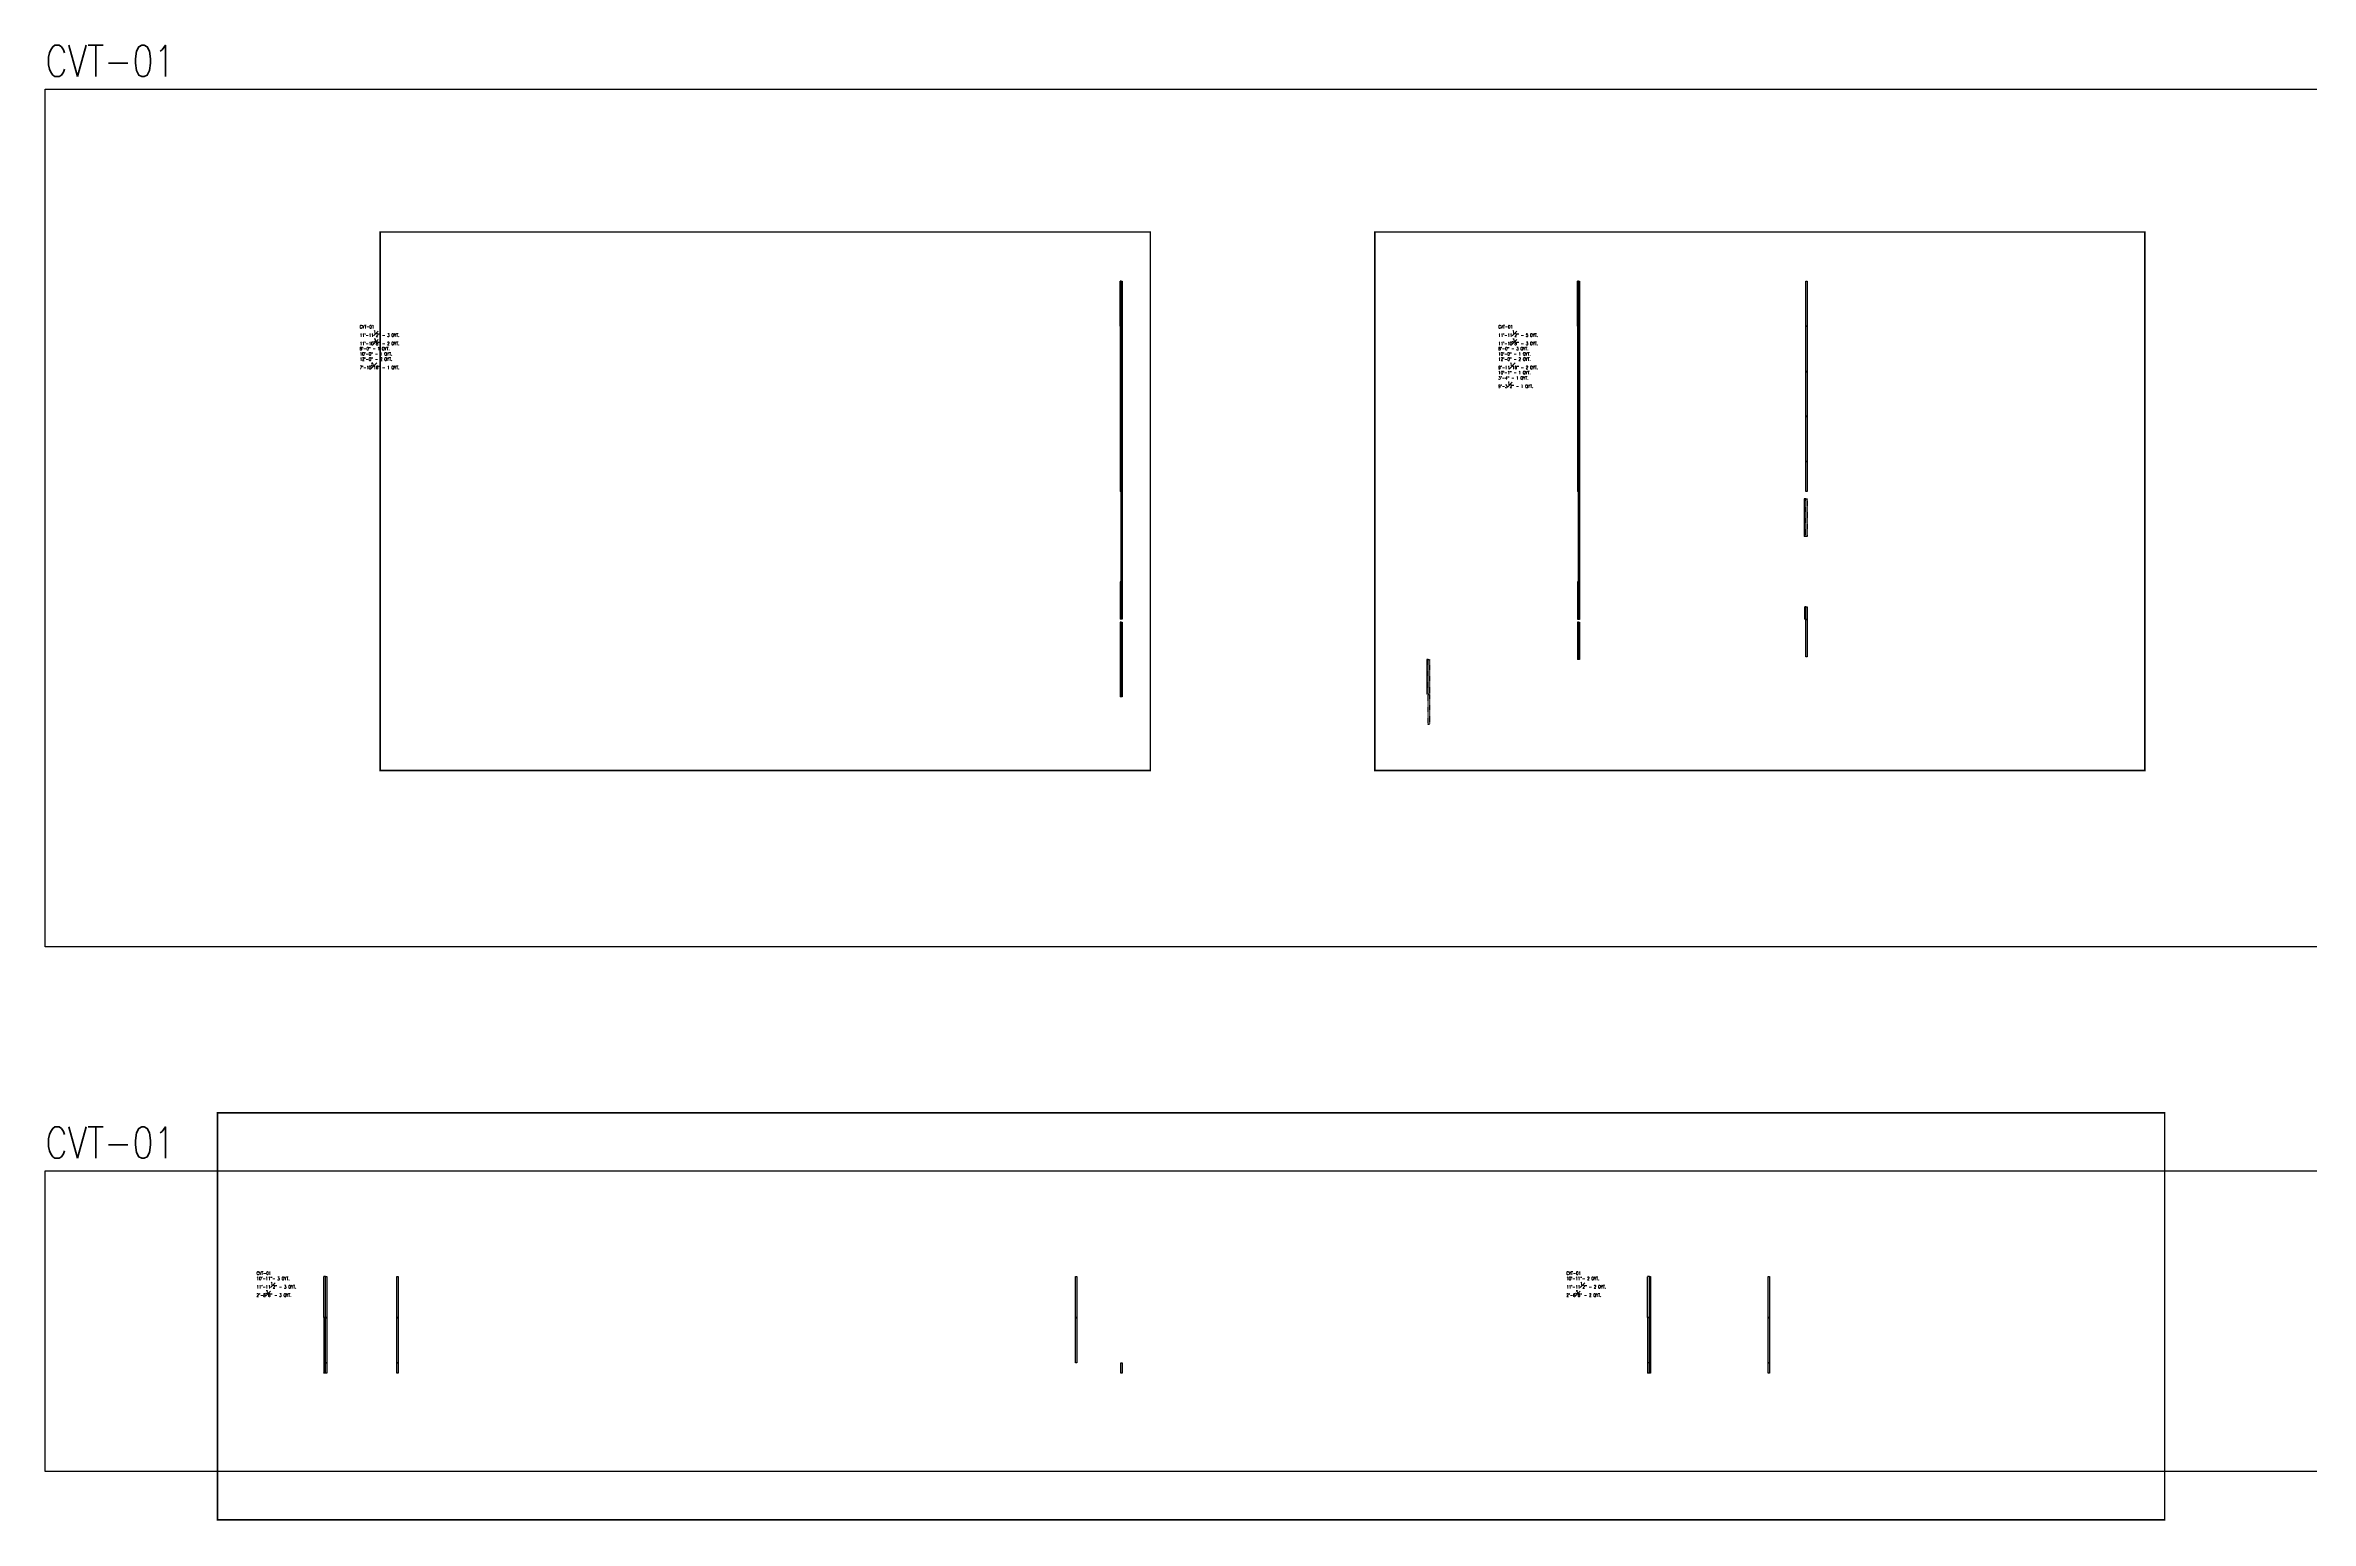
# Model space of a CAD drawing. Header units: inches. Extents: x 0 to 14480, y -2 to 4710.
# Drawn here: x 0 to 7237, y -2 to 4710 of the extents above; entities that cross this region are included whole.
import ezdxf

# ---------------------------------------------------------------- set-up
doc = ezdxf.new("R2010")
doc.units = ezdxf.units.IN
doc.header["$MEASUREMENT"] = 0
doc.linetypes.add('NBK_Hidden', pattern=[0.125, 0.083333, -0.041667])
doc.layers.add('!Extrusion', color=140, linetype='Continuous', lineweight=25)
doc.layers.add('0 @ 1', color=7, linetype='Continuous')
doc.styles.add('Romans', font='romans.shx', dxfattribs={"width": 0.8})
doc.dimstyles.new('NBK$0', dxfattribs={"dimtxt": 0.0625, "dimasz": 0.046875, "dimexe": 0, "dimexo": 0.03125, "dimgap": 0.03, "dimtad": 3, "dimdec": 4, "dimzin": 3, "dimdsep": 46, "dimlunit": 4, "dimtxsty": 'Romans', "dimblk": 'DOT', "dimblk1": 'DOT', "dimblk2": 'DOT', "dimcen": 0, "dimazin": 2, "dimtfac": 0.8, "dimtdec": 4, "dimtmove": 2, "dimatfit": 2, "dimfxl": 1, "dimtfill": 1, "dimfrac": 1, "dimtolj": 1, "dimtzin": 0, "dimarcsym": 1})

# ---------------------------------------------------------------- blocks, each defined once
blk = doc.blocks.new('_Dot')
at = {"color": 0, "linetype": 'ByBlock', "lineweight": -2}
blk.add_line((-0.5, 0), (-1, 0), dxfattribs=at)
at = {"color": 0, "linetype": 'ByBlock', "const_width": 0.5}
blk.add_lwpolyline([(-0.25, 0, 1), (0.25, 0, 1)], format="xyb", close=True, dxfattribs=at)
blk = doc.blocks.new('*D233')
at = {"layer": '0 @ 1', "color": 0, "lineweight": -2}
for p, q in [((3.2, 144), (0, 144)), ((0, 143.9), (0, 0)), ((3.2, 0), (0, 0))]:
    blk.add_line(p, q, dxfattribs=at)
at = {"layer": 'Defpoints', "color": 0}
for p in [(3.2, 144), (0, 0), (3.2, 0)]:
    blk.add_point(p, dxfattribs=at)
at = {"layer": '0 @ 1', "color": 0, "lineweight": -2, "xscale": 0.046875, "yscale": 0.046875, "zscale": 0.046875}
for p, rotation in [((0, 144), 90), ((0, 0), 270)]:
    blk.add_blockref('_Dot', p, dxfattribs=dict(at, rotation=rotation))
at = {"layer": '0 @ 1', "color": 0, "char_height": 0.0625, "attachment_point": 5, "rotation": 90, "style": 'Romans'}
for s, insert in [('\\A1;12\'-0"', (-0.1, 72)), ('\\A1;[3658]', (0.1, 72))]:
    blk.add_mtext(s, dxfattribs=dict(at, insert=insert))
blk = doc.blocks.new('*D234')
at = {"layer": '0 @ 1', "color": 0, "lineweight": -2}
for p, q in [((3.2, 238.8), (0, 238.8)), ((0, 238.8), (0, 144.5)), ((3.2, 144.5), (0, 144.5))]:
    blk.add_line(p, q, dxfattribs=at)
at = {"layer": 'Defpoints', "color": 0}
for p in [(3.2, 238.8), (0, 144.5), (3.2, 144.5)]:
    blk.add_point(p, dxfattribs=at)
at = {"layer": '0 @ 1', "color": 0, "lineweight": -2, "xscale": 0.046875, "yscale": 0.046875, "zscale": 0.046875}
for p, rotation in [((0, 238.8), 90), ((0, 144.5), 270)]:
    blk.add_blockref('_Dot', p, dxfattribs=dict(at, rotation=rotation))
at = {"layer": '0 @ 1', "color": 0, "char_height": 0.0625, "attachment_point": 5, "rotation": 90, "style": 'Romans'}
for s, insert in [('\\A1;7\'-10{\\H0.800000x;\\S5#16;}"', (-0.1, 191.6)), ('\\A1;[2396]', (0.1, 191.6))]:
    blk.add_mtext(s, dxfattribs=dict(at, insert=insert))
blk = doc.blocks.new('*D235')
at = {"layer": '0 @ 1', "color": 0, "lineweight": -2}
for p, q in [((3.2, 368), (0, 368)), ((0, 367.9), (0, 248)), ((3.2, 248), (0, 248))]:
    blk.add_line(p, q, dxfattribs=at)
at = {"layer": 'Defpoints', "color": 0}
for p in [(3.2, 368), (0, 248), (3.2, 248)]:
    blk.add_point(p, dxfattribs=at)
at = {"layer": '0 @ 1', "color": 0, "lineweight": -2, "xscale": 0.046875, "yscale": 0.046875, "zscale": 0.046875}
for p, rotation in [((0, 368), 90), ((0, 248), 270)]:
    blk.add_blockref('_Dot', p, dxfattribs=dict(at, rotation=rotation))
at = {"layer": '0 @ 1', "color": 0, "char_height": 0.0625, "attachment_point": 5, "rotation": 90, "style": 'Romans'}
for s, insert in [('\\A1;10\'-0"', (-0.1, 308)), ('\\A1;[3048.5]', (0.1, 308))]:
    blk.add_mtext(s, dxfattribs=dict(at, insert=insert))
blk = doc.blocks.new('*D236')
at = {"layer": '0 @ 1', "color": 0, "lineweight": -2}
for p, q in [((3.2, 752), (0, 752)), ((0, 751.9), (0, 656)), ((3.2, 656), (0, 656))]:
    blk.add_line(p, q, dxfattribs=at)
at = {"layer": 'Defpoints', "color": 0}
for p in [(3.2, 752), (0, 656), (3.2, 656)]:
    blk.add_point(p, dxfattribs=at)
at = {"layer": '0 @ 1', "color": 0, "lineweight": -2, "xscale": 0.046875, "yscale": 0.046875, "zscale": 0.046875}
for p, rotation in [((0, 752), 90), ((0, 656), 270)]:
    blk.add_blockref('_Dot', p, dxfattribs=dict(at, rotation=rotation))
at = {"layer": '0 @ 1', "color": 0, "char_height": 0.0625, "attachment_point": 5, "rotation": 90, "style": 'Romans'}
for s, insert in [('\\A1;8\'-0"', (-0.1, 704)), ('\\A1;[2439]', (0.1, 704))]:
    blk.add_mtext(s, dxfattribs=dict(at, insert=insert))
blk = doc.blocks.new('*D237')
at = {"layer": '0 @ 1', "color": 0, "lineweight": -2}
for p, q in [((3.2, 896), (0, 896)), ((0, 895.9), (0, 752.5)), ((3.2, 752.5), (0, 752.5))]:
    blk.add_line(p, q, dxfattribs=at)
at = {"layer": 'Defpoints', "color": 0}
for p in [(3.2, 896), (0, 752.5), (3.2, 752.5)]:
    blk.add_point(p, dxfattribs=at)
at = {"layer": '0 @ 1', "color": 0, "lineweight": -2, "xscale": 0.046875, "yscale": 0.046875, "zscale": 0.046875}
for p, rotation in [((0, 896), 90), ((0, 752.5), 270)]:
    blk.add_blockref('_Dot', p, dxfattribs=dict(at, rotation=rotation))
at = {"layer": '0 @ 1', "color": 0, "char_height": 0.0625, "attachment_point": 5, "rotation": 90, "style": 'Romans'}
for s, insert in [('\\A1;11\'-11{\\H0.800000x;\\S1#2;}"', (-0.1, 824.2)), ('\\A1;[3645]', (0.1, 824.2))]:
    blk.add_mtext(s, dxfattribs=dict(at, insert=insert))
blk = doc.blocks.new('*D238')
at = {"layer": '0 @ 1', "color": 0, "lineweight": -2}
for p, q in [((3.2, 1038.8), (0, 1038.8)), ((0, 1038.8), (0, 896.5)), ((3.2, 896.5), (0, 896.5))]:
    blk.add_line(p, q, dxfattribs=at)
at = {"layer": 'Defpoints', "color": 0}
for p in [(3.2, 1038.8), (0, 896.5), (3.2, 896.5)]:
    blk.add_point(p, dxfattribs=at)
at = {"layer": '0 @ 1', "color": 0, "lineweight": -2, "xscale": 0.046875, "yscale": 0.046875, "zscale": 0.046875}
for p, rotation in [((0, 1038.8), 90), ((0, 896.5), 270)]:
    blk.add_blockref('_Dot', p, dxfattribs=dict(at, rotation=rotation))
at = {"layer": '0 @ 1', "color": 0, "char_height": 0.0625, "attachment_point": 5, "rotation": 90, "style": 'Romans'}
for s, insert in [('\\A1;11\'-10{\\H0.800000x;\\S3#8;}"', (-0.1, 967.7)), ('\\A1;[3615.5]', (0.1, 967.7))]:
    blk.add_mtext(s, dxfattribs=dict(at, insert=insert))
blk = doc.blocks.new('*D239')
at = {"layer": '0 @ 1', "color": 0, "lineweight": -2}
for p, q in [((3.2, 1328), (0, 1328)), ((0, 1184.6), (0, 1328)), ((3.2, 1184.5), (0, 1184.5))]:
    blk.add_line(p, q, dxfattribs=at)
at = {"layer": 'Defpoints', "color": 0}
for p in [(0, 1328), (3.2, 1328), (3.2, 1184.5)]:
    blk.add_point(p, dxfattribs=at)
at = {"layer": '0 @ 1', "color": 0, "lineweight": -2, "xscale": 0.046875, "yscale": 0.046875, "zscale": 0.046875}
for p, rotation in [((0, 1328), 90), ((0, 1184.5), 270)]:
    blk.add_blockref('_Dot', p, dxfattribs=dict(at, rotation=rotation))
at = {"layer": '0 @ 1', "color": 0, "char_height": 0.0625, "attachment_point": 5, "rotation": 90, "style": 'Romans'}
for s, insert in [('\\A1;11\'-11{\\H0.800000x;\\S1#2;}"', (-0.1, 1256.3)), ('\\A1;[3645]', (0.1, 1256.3))]:
    blk.add_mtext(s, dxfattribs=dict(at, insert=insert))
blk = doc.blocks.new('*D240')
at = {"layer": '0 @ 1', "color": 0, "lineweight": -2}
for p, q in [((3.2, 1184), (0, 1184)), ((0, 1183.9), (0, 1040)), ((3.2, 1040), (0, 1040))]:
    blk.add_line(p, q, dxfattribs=at)
at = {"layer": 'Defpoints', "color": 0}
for p in [(3.2, 1184), (0, 1040), (3.2, 1040)]:
    blk.add_point(p, dxfattribs=at)
at = {"layer": '0 @ 1', "color": 0, "lineweight": -2, "xscale": 0.046875, "yscale": 0.046875, "zscale": 0.046875}
for p, rotation in [((0, 1184), 90), ((0, 1040), 270)]:
    blk.add_blockref('_Dot', p, dxfattribs=dict(at, rotation=rotation))
at = {"layer": '0 @ 1', "color": 0, "char_height": 0.0625, "attachment_point": 5, "rotation": 90, "style": 'Romans'}
for s, insert in [('\\A1;12\'-0"', (-0.1, 1112)), ('\\A1;[3658]', (0.1, 1112))]:
    blk.add_mtext(s, dxfattribs=dict(at, insert=insert))
blk = doc.blocks.new('*D242')
at = {"layer": '0 @ 1', "color": 0, "lineweight": -2}
for p, q in [((1202.9, 721.4), (1197, 721.4)), ((1197, 721.4), (1197, 600.5)), ((1202.9, 600.4), (1197, 600.4))]:
    blk.add_line(p, q, dxfattribs=at)
at = {"layer": 'Defpoints', "color": 0}
for p in [(1202.9, 721.4), (1197, 600.4), (1202.9, 600.4)]:
    blk.add_point(p, dxfattribs=at)
at = {"layer": '0 @ 1', "color": 0, "lineweight": -2, "xscale": 0.046875, "yscale": 0.046875, "zscale": 0.046875}
for p, rotation in [((1197, 721.4), 90), ((1197, 600.4), 270)]:
    blk.add_blockref('_Dot', p, dxfattribs=dict(at, rotation=rotation))
at = {"layer": '0 @ 1', "color": 0, "char_height": 0.0625, "attachment_point": 5, "rotation": 90, "style": 'Romans'}
for s, insert in [('\\A1;10\'-1"', (1196.9, 660.9)), ('\\A1;[3073.5]', (1197.1, 660.9))]:
    blk.add_mtext(s, dxfattribs=dict(at, insert=insert))
blk = doc.blocks.new('*D243')
at = {"layer": '0 @ 1', "color": 0, "lineweight": -2}
for p, q in [((476.1, 326.9), (472.9, 326.9)), ((472.9, 326.8), (472.9, 207.9)), ((476.1, 207.8), (472.9, 207.8))]:
    blk.add_line(p, q, dxfattribs=at)
at = {"layer": 'Defpoints', "color": 0}
for p in [(476.2, 326.9), (472.9, 207.8), (476.2, 207.8)]:
    blk.add_point(p, dxfattribs=at)
at = {"layer": '0 @ 1', "color": 0, "lineweight": -2, "xscale": 0.046875, "yscale": 0.046875, "zscale": 0.046875}
for p, rotation in [((472.9, 326.9), 90), ((472.9, 207.8), 270)]:
    blk.add_blockref('_Dot', p, dxfattribs=dict(at, rotation=rotation))
at = {"layer": '0 @ 1', "color": 0, "char_height": 0.0625, "attachment_point": 5, "rotation": 90, "style": 'Romans'}
for s, insert in [('\\A1;9\'-11{\\H0.800000x;\\S1#16;}"', (472.9, 267.3)), ('\\A1;[3023.5]', (473, 267.3))]:
    blk.add_mtext(s, dxfattribs=dict(at, insert=insert))
blk = doc.blocks.new('*D244')
at = {"layer": '0 @ 1', "color": 0, "lineweight": -2}
for p, q in [((476.1, 456), (472.9, 456)), ((472.9, 456), (472.9, 336.1)), ((476.1, 336), (472.9, 336))]:
    blk.add_line(p, q, dxfattribs=at)
at = {"layer": 'Defpoints', "color": 0}
for p in [(476.2, 456), (472.9, 336), (476.2, 336)]:
    blk.add_point(p, dxfattribs=at)
at = {"layer": '0 @ 1', "color": 0, "lineweight": -2, "xscale": 0.046875, "yscale": 0.046875, "zscale": 0.046875}
for p, rotation in [((472.9, 456), 90), ((472.9, 336), 270)]:
    blk.add_blockref('_Dot', p, dxfattribs=dict(at, rotation=rotation))
at = {"layer": '0 @ 1', "color": 0, "char_height": 0.0625, "attachment_point": 5, "rotation": 90, "style": 'Romans'}
for s, insert in [('\\A1;10\'-0"', (472.9, 396)), ('\\A1;[3048.5]', (473, 396))]:
    blk.add_mtext(s, dxfattribs=dict(at, insert=insert))
blk = doc.blocks.new('*D245')
at = {"layer": '0 @ 1', "color": 0, "lineweight": -2}
for p, q in [((476.1, 840), (472.9, 840)), ((472.9, 840), (472.9, 744.1)), ((476.1, 744), (472.9, 744))]:
    blk.add_line(p, q, dxfattribs=at)
at = {"layer": 'Defpoints', "color": 0}
for p in [(476.2, 840), (472.9, 744), (476.2, 744)]:
    blk.add_point(p, dxfattribs=at)
at = {"layer": '0 @ 1', "color": 0, "lineweight": -2, "xscale": 0.046875, "yscale": 0.046875, "zscale": 0.046875}
for p, rotation in [((472.9, 840), 90), ((472.9, 744), 270)]:
    blk.add_blockref('_Dot', p, dxfattribs=dict(at, rotation=rotation))
at = {"layer": '0 @ 1', "color": 0, "char_height": 0.0625, "attachment_point": 5, "rotation": 90, "style": 'Romans'}
for s, insert in [('\\A1;8\'-0"', (472.9, 792)), ('\\A1;[2439]', (473, 792))]:
    blk.add_mtext(s, dxfattribs=dict(at, insert=insert))
blk = doc.blocks.new('*D246')
at = {"layer": '0 @ 1', "color": 0, "lineweight": -2}
for p, q in [((476.1, 984), (472.9, 984)), ((472.9, 984), (472.9, 840.6)), ((476.1, 840.5), (472.9, 840.5))]:
    blk.add_line(p, q, dxfattribs=at)
at = {"layer": 'Defpoints', "color": 0}
for p in [(476.2, 984), (472.9, 840.5), (476.2, 840.5)]:
    blk.add_point(p, dxfattribs=at)
at = {"layer": '0 @ 1', "color": 0, "lineweight": -2, "xscale": 0.046875, "yscale": 0.046875, "zscale": 0.046875}
for p, rotation in [((472.9, 984), 90), ((472.9, 840.5), 270)]:
    blk.add_blockref('_Dot', p, dxfattribs=dict(at, rotation=rotation))
at = {"layer": '0 @ 1', "color": 0, "char_height": 0.0625, "attachment_point": 5, "rotation": 90, "style": 'Romans'}
for s, insert in [('\\A1;11\'-11{\\H0.800000x;\\S1#2;}"', (472.9, 912.3)), ('\\A1;[3645]', (473, 912.3))]:
    blk.add_mtext(s, dxfattribs=dict(at, insert=insert))
blk = doc.blocks.new('*D247')
at = {"layer": '0 @ 1', "color": 0, "lineweight": -2}
for p, q in [((476.1, 1126.9), (472.9, 1126.9)), ((472.9, 1126.8), (472.9, 984.6)), ((476.1, 984.5), (472.9, 984.5))]:
    blk.add_line(p, q, dxfattribs=at)
at = {"layer": 'Defpoints', "color": 0}
for p in [(476.2, 1126.9), (472.9, 984.5), (476.2, 984.5)]:
    blk.add_point(p, dxfattribs=at)
at = {"layer": '0 @ 1', "color": 0, "lineweight": -2, "xscale": 0.046875, "yscale": 0.046875, "zscale": 0.046875}
for p, rotation in [((472.9, 1126.9), 90), ((472.9, 984.5), 270)]:
    blk.add_blockref('_Dot', p, dxfattribs=dict(at, rotation=rotation))
at = {"layer": '0 @ 1', "color": 0, "char_height": 0.0625, "attachment_point": 5, "rotation": 90, "style": 'Romans'}
for s, insert in [('\\A1;11\'-10{\\H0.800000x;\\S3#8;}"', (472.9, 1055.7)), ('\\A1;[3615.5]', (473, 1055.7))]:
    blk.add_mtext(s, dxfattribs=dict(at, insert=insert))
blk = doc.blocks.new('*D248')
at = {"layer": '0 @ 1', "color": 0, "lineweight": -2}
for p, q in [((476.1, 1416.1), (472.9, 1416.1)), ((472.9, 1272.6), (472.9, 1416)), ((476.1, 1272.6), (472.9, 1272.6))]:
    blk.add_line(p, q, dxfattribs=at)
at = {"layer": 'Defpoints', "color": 0}
for p in [(472.9, 1416.1), (476.2, 1416.1), (476.2, 1272.6)]:
    blk.add_point(p, dxfattribs=at)
at = {"layer": '0 @ 1', "color": 0, "lineweight": -2, "xscale": 0.046875, "yscale": 0.046875, "zscale": 0.046875}
for p, rotation in [((472.9, 1416.1), 90), ((472.9, 1272.6), 270)]:
    blk.add_blockref('_Dot', p, dxfattribs=dict(at, rotation=rotation))
at = {"layer": '0 @ 1', "color": 0, "char_height": 0.0625, "attachment_point": 5, "rotation": 90, "style": 'Romans'}
for s, insert in [('\\A1;11\'-11{\\H0.800000x;\\S1#2;}"', (472.9, 1344.3)), ('\\A1;[3645]', (473, 1344.3))]:
    blk.add_mtext(s, dxfattribs=dict(at, insert=insert))
blk = doc.blocks.new('*D249')
at = {"layer": '0 @ 1', "color": 0, "lineweight": -2}
for p, q in [((476.1, 1272), (472.9, 1272)), ((472.9, 1272), (472.9, 1128.1)), ((476.1, 1128), (472.9, 1128))]:
    blk.add_line(p, q, dxfattribs=at)
at = {"layer": 'Defpoints', "color": 0}
for p in [(476.2, 1272), (472.9, 1128), (476.2, 1128)]:
    blk.add_point(p, dxfattribs=at)
at = {"layer": '0 @ 1', "color": 0, "lineweight": -2, "xscale": 0.046875, "yscale": 0.046875, "zscale": 0.046875}
for p, rotation in [((472.9, 1272), 90), ((472.9, 1128), 270)]:
    blk.add_blockref('_Dot', p, dxfattribs=dict(at, rotation=rotation))
at = {"layer": '0 @ 1', "color": 0, "char_height": 0.0625, "attachment_point": 5, "rotation": 90, "style": 'Romans'}
for s, insert in [('\\A1;12\'-0"', (472.9, 1200)), ('\\A1;[3658]', (473, 1200))]:
    blk.add_mtext(s, dxfattribs=dict(at, insert=insert))
blk = doc.blocks.new('*D250')
at = {"layer": '0 @ 1', "color": 0, "lineweight": -2}
for p, q in [((1202.9, 376), (1199.6, 376)), ((1199.6, 336.1), (1199.6, 375.9)), ((1202.9, 336), (1199.6, 336))]:
    blk.add_line(p, q, dxfattribs=at)
at = {"layer": 'Defpoints', "color": 0}
for p in [(1199.6, 376), (1202.9, 376), (1202.9, 336)]:
    blk.add_point(p, dxfattribs=at)
at = {"layer": '0 @ 1', "color": 0, "lineweight": -2, "xscale": 0.046875, "yscale": 0.046875, "zscale": 0.046875}
for p, rotation in [((1199.6, 376), 90), ((1199.6, 336), 270)]:
    blk.add_blockref('_Dot', p, dxfattribs=dict(at, rotation=rotation))
at = {"layer": '0 @ 1', "color": 0, "char_height": 0.0625, "attachment_point": 5, "rotation": 90, "style": 'Romans'}
for s, insert in [('\\A1;3\'-4"', (1199.6, 356)), ('\\A1;[1016]', (1199.7, 356))]:
    blk.add_mtext(s, dxfattribs=dict(at, insert=insert))
blk = doc.blocks.new('*D251')
at = {"layer": '0 @ 1', "color": 0, "lineweight": -2}
for p, q in [((-4, 208.1), (-7.6, 208.1)), ((-7.6, 208), (-7.6, 96.6)), ((-4, 96.5), (-7.6, 96.5))]:
    blk.add_line(p, q, dxfattribs=at)
at = {"layer": 'Defpoints', "color": 0}
for p in [(-4, 208.1), (-7.6, 96.5), (-4, 96.5)]:
    blk.add_point(p, dxfattribs=at)
at = {"layer": '0 @ 1', "color": 0, "lineweight": -2, "xscale": 0.046875, "yscale": 0.046875, "zscale": 0.046875}
for p, rotation in [((-7.6, 208.1), 90), ((-7.6, 96.5), 270)]:
    blk.add_blockref('_Dot', p, dxfattribs=dict(at, rotation=rotation))
at = {"layer": '0 @ 1', "color": 0, "char_height": 0.0625, "attachment_point": 5, "rotation": 90, "style": 'Romans'}
for s, insert in [('\\A1;9\'-3{\\H0.800000x;\\S1#2;}"', (-7.6, 152.3)), ('\\A1;[2833]', (-7.5, 152.3))]:
    blk.add_mtext(s, dxfattribs=dict(at, insert=insert))
blk = doc.blocks.new('*D271')
at = {"layer": '0 @ 1', "color": 0, "lineweight": -2}
for p, q in [((-2544.7, 32.4), (-2550.3, 32.4)), ((-2550.3, 32.3), (-2550.3, 0)), ((-2544.7, 0), (-2550.3, 0))]:
    blk.add_line(p, q, dxfattribs=at)
at = {"layer": 'Defpoints', "color": 0}
for p in [(-2544.7, 32.4), (-2550.3, 0), (-2544.7, 0)]:
    blk.add_point(p, dxfattribs=at)
at = {"layer": '0 @ 1', "color": 0, "lineweight": -2, "xscale": 0.046875, "yscale": 0.046875, "zscale": 0.046875}
for p, rotation in [((-2550.3, 32.4), 90), ((-2550.3, 0), 270)]:
    blk.add_blockref('_Dot', p, dxfattribs=dict(at, rotation=rotation))
at = {"layer": '0 @ 1', "color": 0, "char_height": 0.0625, "attachment_point": 5, "rotation": 90, "style": 'Romans'}
for s, insert in [('\\A1;2\'-8{\\H0.800000x;\\S3#8;}"', (-2550.4, 16.2)), ('\\A1;[823]', (-2550.2, 16.2))]:
    blk.add_mtext(s, dxfattribs=dict(at, insert=insert))
blk = doc.blocks.new('*D272')
at = {"layer": '0 @ 1', "color": 0, "lineweight": -2}
for p, q in [((-2544.7, 176.4), (-2550.3, 176.4)), ((-2550.3, 176.3), (-2550.3, 32.9)), ((-2544.7, 32.9), (-2550.3, 32.9))]:
    blk.add_line(p, q, dxfattribs=at)
at = {"layer": 'Defpoints', "color": 0}
for p in [(-2544.7, 176.4), (-2550.3, 32.9), (-2544.7, 32.9)]:
    blk.add_point(p, dxfattribs=at)
at = {"layer": '0 @ 1', "color": 0, "lineweight": -2, "xscale": 0.046875, "yscale": 0.046875, "zscale": 0.046875}
for p, rotation in [((-2550.3, 176.4), 90), ((-2550.3, 32.9), 270)]:
    blk.add_blockref('_Dot', p, dxfattribs=dict(at, rotation=rotation))
at = {"layer": '0 @ 1', "color": 0, "char_height": 0.0625, "attachment_point": 5, "rotation": 90, "style": 'Romans'}
for s, insert in [('\\A1;11\'-11{\\H0.800000x;\\S1#2;}"', (-2550.4, 104.6)), ('\\A1;[3645]', (-2550.2, 104.6))]:
    blk.add_mtext(s, dxfattribs=dict(at, insert=insert))
blk = doc.blocks.new('*D273')
at = {"layer": '0 @ 1', "color": 0, "lineweight": -2}
for p, q in [((-2544.7, 307.9), (-2550.3, 307.9)), ((-2550.3, 176.9), (-2550.3, 307.8)), ((-2544.7, 176.9), (-2550.3, 176.9))]:
    blk.add_line(p, q, dxfattribs=at)
at = {"layer": 'Defpoints', "color": 0}
for p in [(-2550.3, 307.9), (-2544.7, 307.9), (-2544.7, 176.9)]:
    blk.add_point(p, dxfattribs=at)
at = {"layer": '0 @ 1', "color": 0, "lineweight": -2, "xscale": 0.046875, "yscale": 0.046875, "zscale": 0.046875}
for p, rotation in [((-2550.3, 307.9), 90), ((-2550.3, 176.9), 270)]:
    blk.add_blockref('_Dot', p, dxfattribs=dict(at, rotation=rotation))
at = {"layer": '0 @ 1', "color": 0, "char_height": 0.0625, "attachment_point": 5, "rotation": 90, "style": 'Romans'}
for s, insert in [('\\A1;10\'-11"', (-2550.4, 242.4)), ('\\A1;[3327.5]', (-2550.2, 242.4))]:
    blk.add_mtext(s, dxfattribs=dict(at, insert=insert))
blk = doc.blocks.new('*D275')
at = {"layer": '0 @ 1', "color": 0, "lineweight": -2}
for p, q in [((-4, 32.4), (-9.6, 32.4)), ((-9.6, 32.3), (-9.6, 0)), ((-4, 0), (-9.6, 0))]:
    blk.add_line(p, q, dxfattribs=at)
at = {"layer": 'Defpoints', "color": 0}
for p in [(-9.6, 0), (-4, 32.4), (-4, 0)]:
    blk.add_point(p, dxfattribs=at)
at = {"layer": '0 @ 1', "color": 0, "lineweight": -2, "xscale": 0.046875, "yscale": 0.046875, "zscale": 0.046875}
for p, rotation in [((-9.6, 32.4), 90), ((-9.6, 0), 270)]:
    blk.add_blockref('_Dot', p, dxfattribs=dict(at, rotation=rotation))
at = {"layer": '0 @ 1', "color": 0, "char_height": 0.0625, "attachment_point": 5, "rotation": 90, "style": 'Romans'}
for s, insert in [('\\A1;2\'-8{\\H0.800000x;\\S3#8;}"', (-9.7, 16.2)), ('\\A1;[823]', (-9.5, 16.2))]:
    blk.add_mtext(s, dxfattribs=dict(at, insert=insert))
blk = doc.blocks.new('*D276')
at = {"layer": '0 @ 1', "color": 0, "lineweight": -2}
for p, q in [((-4, 176.4), (-9.6, 176.4)), ((-9.6, 176.3), (-9.6, 32.9)), ((-4, 32.9), (-9.6, 32.9))]:
    blk.add_line(p, q, dxfattribs=at)
at = {"layer": 'Defpoints', "color": 0}
for p in [(-4, 176.4), (-9.6, 32.9), (-4, 32.9)]:
    blk.add_point(p, dxfattribs=at)
at = {"layer": '0 @ 1', "color": 0, "lineweight": -2, "xscale": 0.046875, "yscale": 0.046875, "zscale": 0.046875}
for p, rotation in [((-9.6, 176.4), 90), ((-9.6, 32.9), 270)]:
    blk.add_blockref('_Dot', p, dxfattribs=dict(at, rotation=rotation))
at = {"layer": '0 @ 1', "color": 0, "char_height": 0.0625, "attachment_point": 5, "rotation": 90, "style": 'Romans'}
for s, insert in [('\\A1;11\'-11{\\H0.800000x;\\S1#2;}"', (-9.7, 104.6)), ('\\A1;[3645]', (-9.5, 104.6))]:
    blk.add_mtext(s, dxfattribs=dict(at, insert=insert))
blk = doc.blocks.new('*D277')
at = {"layer": '0 @ 1', "color": 0, "lineweight": -2}
for p, q in [((-4, 307.9), (-9.6, 307.9)), ((-9.6, 176.9), (-9.6, 307.8)), ((-4, 176.9), (-9.6, 176.9))]:
    blk.add_line(p, q, dxfattribs=at)
at = {"layer": 'Defpoints', "color": 0}
for p in [(-9.6, 307.9), (-4, 307.9), (-4, 176.9)]:
    blk.add_point(p, dxfattribs=at)
at = {"layer": '0 @ 1', "color": 0, "lineweight": -2, "xscale": 0.046875, "yscale": 0.046875, "zscale": 0.046875}
for p, rotation in [((-9.6, 307.9), 90), ((-9.6, 176.9), 270)]:
    blk.add_blockref('_Dot', p, dxfattribs=dict(at, rotation=rotation))
at = {"layer": '0 @ 1', "color": 0, "char_height": 0.0625, "attachment_point": 5, "rotation": 90, "style": 'Romans'}
for s, insert in [('\\A1;10\'-11"', (-9.7, 242.4)), ('\\A1;[3327.5]', (-9.5, 242.4))]:
    blk.add_mtext(s, dxfattribs=dict(at, insert=insert))
blk = doc.blocks.new('TOP1')
at = {"layer": '!Extrusion', "color": 5}
for points in [[(7.18317, 1184.51021), (3.21722, 1184.51021), (3.21722, 1328.01021), (3.84714, 1328.01021, 1), (4.12273, 1328.01021), (7.18317, 1328.01021)], [(7.18317, 752.4733), (3.21722, 752.4733), (3.21722, 895.97724), (3.84714, 895.97724, 1), (4.12273, 895.97724), (7.18317, 895.97724)], [(7.18317, 368.4733), (3.21722, 368.4733), (3.21722, 511.97724), (3.84714, 511.97724, 1), (4.12273, 511.97724), (7.18317, 511.97724)]]:
    blk.add_lwpolyline(points, format="xyb", close=True, dxfattribs=at)
at = {"layer": '!Extrusion', "color": 30}
for points in [[(7.18317, 1039.95312), (3.21722, 1039.95312), (3.21722, 1183.9733), (3.84714, 1183.9733, 1), (4.12273, 1183.9733), (7.18317, 1183.9733)], [(7.18317, -0.04688), (3.21722, -0.04688), (3.21722, 143.9733), (3.84714, 143.9733, 1), (4.12273, 143.9733), (7.18317, 143.9733)]]:
    blk.add_lwpolyline(points, format="xyb", close=True, dxfattribs=at)
at = {"layer": '!Extrusion', "color": 140}
for points in [[(7.18317, 896.47724), (3.21722, 896.47724), (3.21722, 1038.82812), (3.84714, 1038.82812, 1), (4.12273, 1038.82812), (7.18317, 1038.82812)], [(7.18317, 512.47724), (3.21722, 512.47724), (3.21722, 654.82812), (3.84714, 654.82812, 1), (4.12273, 654.82812), (7.18317, 654.82812)]]:
    blk.add_lwpolyline(points, format="xyb", close=True, dxfattribs=at)
at = {"layer": '!Extrusion', "color": 4}
blk.add_lwpolyline([(7.18317, 655.95312), (3.21722, 655.95312), (3.21722, 751.9733), (3.84714, 751.9733, 1), (4.12273, 751.9733), (7.18317, 751.9733)], format="xyb", close=True, dxfattribs=at)
at = {"layer": '!Extrusion', "color": 2}
blk.add_lwpolyline([(7.18317, 247.95312), (3.21722, 247.95312), (3.21722, 367.9733), (3.84714, 367.9733, 1), (4.12273, 367.9733), (7.18317, 367.9733)], format="xyb", close=True, dxfattribs=at)
at = {"color": 84}
blk.add_lwpolyline([(7.18317, 144.47331), (3.21722, 144.47331), (3.21722, 238.80253), (3.84714, 238.80253, 1), (4.12273, 238.80253), (7.18317, 238.80253)], format="xyb", close=True, dxfattribs=at)
at = {"layer": '0 @ 1', "color": 7}
for base, p1, p2, picture, middle in [((0, 1328.01021), (3.21722, 1184.51021), (3.21722, 1328.01021), '*D239', (-0.08, 1256.26021)), ((0, 1039.95312), (3.21722, 1183.9733), (3.21722, 1039.95312), '*D240', (-0.0672, 1111.96321)), ((0, 896.47724), (3.21722, 1038.82812), (3.21722, 896.47724), '*D238', (-0.08, 967.65268)), ((0, 752.4733), (3.21722, 895.97724), (3.21722, 752.4733), '*D237', (-0.08, 824.22527))]:
    dim = blk.add_linear_dim(base=base, p1=p1, p2=p2, angle=90, dimstyle='NBK$0', override={"dimscale": 1, "dimpost": '\\X', "dimtfill": 0, "dimarcsym": 0}, dxfattribs=at)
    dim.commit()
    dim.dimension.update_dxf_attribs({"geometry": picture, "text_midpoint": middle})
at = {"layer": '0 @ 1', "color": 254}
for base, p1, p2, picture, middle in [((0, 655.95312), (3.21722, 751.9733), (3.21722, 655.95312), '*D236', (-0.0672, 703.96321)), ((0, 247.95312), (3.21722, 367.9733), (3.21722, 247.95312), '*D235', (-0.0672, 307.96321)), ((0, 144.47331), (3.21722, 238.80253), (3.21722, 144.47331), '*D234', (-0.08, 191.63792)), ((0, -0.04688), (3.21722, 143.9733), (3.21722, -0.04688), '*D233', (-0.0672, 71.96321))]:
    dim = blk.add_linear_dim(base=base, p1=p1, p2=p2, angle=90, dimstyle='NBK$0', override={"dimscale": 1, "dimpost": '\\X', "dimtfill": 0, "dimarcsym": 0}, dxfattribs=at)
    dim.commit()
    dim.dimension.update_dxf_attribs({"geometry": picture, "text_midpoint": middle})
blk = doc.blocks.new('TOP2')
at = {"layer": '!Extrusion', "color": 5}
for points in [[(480.1177, 1272.56152), (476.15175, 1272.56152), (476.15175, 1416.06152), (476.78167, 1416.06152, 1), (477.05726, 1416.06152), (480.1177, 1416.06152)], [(1206.88986, 1272.56152), (1202.92391, 1272.56152), (1202.92391, 1416.06152), (1203.55383, 1416.06152, 1), (1203.82942, 1416.06152), (1206.88986, 1416.06152)], [(480.1177, 840.52461), (476.15175, 840.52461), (476.15175, 984.02854), (476.78167, 984.02854, 1), (477.05726, 984.02854), (480.1177, 984.02854)], [(1206.88986, 840.52461), (1202.92391, 840.52461), (1202.92391, 984.02854), (1203.55383, 984.02854, 1), (1203.82942, 984.02854), (1206.88986, 984.02854)], [(480.1177, 456.52461), (476.15175, 456.52461), (476.15175, 600.02854), (476.78167, 600.02854, 1), (477.05726, 600.02854), (480.1177, 600.02854)]]:
    blk.add_lwpolyline(points, format="xyb", close=True, dxfattribs=at)
at = {"layer": '!Extrusion', "color": 30}
for points in [[(480.1177, 1128.00443), (476.15175, 1128.00443), (476.15175, 1272.02461), (476.78167, 1272.02461, 1), (477.05726, 1272.02461), (480.1177, 1272.02461)], [(1206.88986, 1128.00443), (1202.92391, 1128.00443), (1202.92391, 1272.02461), (1203.55383, 1272.02461, 1), (1203.82942, 1272.02461), (1206.88986, 1272.02461)]]:
    blk.add_lwpolyline(points, format="xyb", close=True, dxfattribs=at)
at = {"layer": '!Extrusion', "color": 140}
for points in [[(480.1177, 984.52854), (476.15175, 984.52854), (476.15175, 1126.87943), (476.78167, 1126.87943, 1), (477.05726, 1126.87943), (480.1177, 1126.87943)], [(1206.88986, 984.52854), (1202.92391, 984.52854), (1202.92391, 1126.87943), (1203.55383, 1126.87943, 1), (1203.82942, 1126.87943), (1206.88986, 1126.87943)], [(480.1177, 600.52854), (476.15175, 600.52854), (476.15175, 742.87943), (476.78167, 742.87943, 1), (477.05726, 742.87943), (480.1177, 742.87943)]]:
    blk.add_lwpolyline(points, format="xyb", close=True, dxfattribs=at)
at = {"layer": '!Extrusion', "color": 4}
for points in [[(480.1177, 744.00443), (476.15175, 744.00443), (476.15175, 840.02461), (476.78167, 840.02461, 1), (477.05726, 840.02461), (480.1177, 840.02461)], [(1206.88986, 744.00443), (1202.92391, 744.00443), (1202.92391, 840.02461), (1203.55383, 840.02461, 1), (1203.82942, 840.02461), (1206.88986, 840.02461)]]:
    blk.add_lwpolyline(points, format="xyb", close=True, dxfattribs=at)
at = {"layer": '!Extrusion', "color": 116, "linetype": 'NBK_Hidden'}
blk.add_lwpolyline([(1202.92391, 600.41729), (1202.92391, 721.41729), (1206.88986, 721.41729), (1206.88986, 600.41729)], close=True, dxfattribs=at)
at = {"layer": '!Extrusion', "color": 2}
blk.add_lwpolyline([(480.1177, 336.00443), (476.15175, 336.00443), (476.15175, 456.02461), (476.78167, 456.02461, 1), (477.05726, 456.02461), (480.1177, 456.02461)], format="xyb", close=True, dxfattribs=at)
at = {"layer": '!Extrusion', "color": 44}
blk.add_lwpolyline([(1202.92391, 336.00443), (1202.92391, 375.99557), (1206.88986, 375.99557), (1206.88986, 336.00443)], close=True, dxfattribs=at)
at = {"layer": '!Extrusion', "color": 182, "linetype": 'NBK_Hidden'}
blk.add_lwpolyline([(-3.96595, 208.05364), (0, 208.05364), (0, 96.52461), (-3.96595, 96.52461)], close=True, dxfattribs=at)
at = {"layer": '!Extrusion', "color": 4, "linetype": 'NBK_Hidden'}
blk.add_lwpolyline([(-3.96595, 96.02461), (0, 96.02461), (0, 0), (-3.96595, 0)], close=True, dxfattribs=at)
at = {"color": 84}
for points in [[(480.1177, 207.81742), (476.15175, 207.81742), (476.15175, 326.85384), (476.78167, 326.85384, 1), (477.05726, 326.85384), (480.1177, 326.85384)], [(1206.88986, 216.0625), (1202.92391, 216.0625), (1202.92391, 335.09892), (1203.55383, 335.09892, 1), (1203.82942, 335.09892), (1206.88986, 335.09892)]]:
    blk.add_lwpolyline(points, format="xyb", close=True, dxfattribs=at)
at = {"layer": '0 @ 1', "color": 7}
for base, p1, p2, picture, middle in [((472.93453, 1416.06152), (476.15175, 1272.56152), (476.15175, 1416.06152), '*D248', (472.85453, 1344.31152)), ((472.93453, 1128.00443), (476.15175, 1272.02461), (476.15175, 1128.00443), '*D249', (472.86733, 1200.01452)), ((472.93453, 984.52854), (476.15175, 1126.87943), (476.15175, 984.52854), '*D247', (472.85453, 1055.70399)), ((472.93453, 840.52461), (476.15175, 984.02854), (476.15175, 840.52461), '*D246', (472.85453, 912.27657)), ((1199.62751, 375.99557), (1202.92391, 336.00443), (1202.92391, 375.99557), '*D250', (1199.56031, 356))]:
    dim = blk.add_linear_dim(base=base, p1=p1, p2=p2, angle=90, dimstyle='NBK$0', override={"dimscale": 1, "dimpost": '\\X', "dimtfill": 0, "dimarcsym": 0}, dxfattribs=at)
    dim.commit()
    dim.dimension.update_dxf_attribs({"geometry": picture, "text_midpoint": middle})
at = {"layer": '0 @ 1', "color": 254}
for base, p1, p2, override, picture, middle in [((472.93453, 744.00443), (476.15175, 840.02461), (476.15175, 744.00443), {"dimscale": 1, "dimpost": '\\X', "dimtfill": 0, "dimarcsym": 0}, '*D245', (472.86733, 792.01452)), ((1196.97452, 600.41729), (1202.92391, 721.41729), (1202.92391, 600.41729), {"dimscale": 1, "dimpost": '\\X', "dimtfill": 0, "dimarcsym": 0}, '*D242', (1196.90732, 660.91729)), ((472.93453, 336.00443), (476.15175, 456.02461), (476.15175, 336.00443), {"dimscale": 1, "dimpost": '\\X', "dimtfill": 0, "dimarcsym": 0}, '*D244', (472.86733, 396.01452)), ((472.93453, 207.81742), (476.15175, 326.85384), (476.15175, 207.81742), {"dimscale": 1, "dimpost": '\\X', "dimtxsty": 'Romans', "dimtfill": 0, "dimtfillclr": 0, "dimarcsym": 0}, '*D243', (472.85453, 267.33563)), ((-7.56726, 96.52461), (-3.96595, 208.05364), (-3.96595, 96.52461), {"dimscale": 1, "dimpost": '\\X', "dimtfill": 0, "dimarcsym": 0}, '*D251', (-7.64726, 152.28912))]:
    dim = blk.add_linear_dim(base=base, p1=p1, p2=p2, angle=90, dimstyle='NBK$0', override=override, dxfattribs=at)
    dim.commit()
    dim.dimension.update_dxf_attribs({"geometry": picture, "text_midpoint": middle})
blk = doc.blocks.new('BOTTOM1')
at = {"layer": '!Extrusion', "color": 223}
for points in [[(-2544.68418, 176.88762), (-2544.68418, 307.88762), (-2540.71782, 307.88762), (-2540.71782, 176.88762)], [(-2316.35503, 176.88762), (-2316.35503, 307.88762), (-2312.38867, 307.88762), (-2312.38867, 176.88762)], [(-148.86555, 176.88762), (-148.86555, 307.88762), (-144.89918, 307.88762), (-144.89918, 176.88762)]]:
    blk.add_lwpolyline(points, close=True, dxfattribs=at)
at = {"layer": '!Extrusion', "color": 5}
for points in [[(-2544.68418, 32.88762), (-2544.68418, 176.38762), (-2540.71782, 176.38762), (-2540.71782, 32.88762)], [(-2316.35503, 32.88762), (-2316.35503, 176.38762), (-2312.38867, 176.38762), (-2312.38867, 32.88762)], [(-148.86555, 32.88762), (-148.86555, 176.38762), (-144.89918, 176.38762), (-144.89918, 32.88762)]]:
    blk.add_lwpolyline(points, close=True, dxfattribs=at)
at = {"color": 151}
for points in [[(-2544.68459, 32.38762), (-2540.71822, 32.38762), (-2540.71822, -0.00756), (-2544.68459, -0.00756)], [(-2316.35544, 32.38762), (-2312.38908, 32.38762), (-2312.38908, -0.00756), (-2316.35544, -0.00756)], [(-3.96636, 32.39518), (0, 32.39518), (0, 0), (-3.96636, 0)]]:
    blk.add_lwpolyline(points, close=True, dxfattribs=at)
at = {"layer": '0 @ 1', "color": 254}
for base, p1, p2, picture, middle in [((-2550.31781, 307.88762), (-2544.68418, 176.88762), (-2544.68418, 307.88762), '*D273', (-2550.38501, 242.38762)), ((-2550.31781, 32.88762), (-2544.68418, 176.38762), (-2544.68418, 32.88762), '*D272', (-2550.39781, 104.63762)), ((-2550.31781, -0.00756), (-2544.68459, 32.38762), (-2544.68459, -0.00756), '*D271', (-2550.39781, 16.19003))]:
    dim = blk.add_linear_dim(base=base, p1=p1, p2=p2, angle=90, dimstyle='NBK$0', override={"dimscale": 1, "dimpost": '\\X', "dimtfill": 0, "dimarcsym": 0}, dxfattribs=at)
    dim.commit()
    dim.dimension.update_dxf_attribs({"geometry": picture, "text_midpoint": middle})
blk = doc.blocks.new('BOTTOM2')
at = {"layer": '!Extrusion', "color": 223}
for points in [[(-3.96595, 176.88492), (-3.96595, 307.88492), (0.00041, 307.88492), (0.00041, 176.88492)], [(376.03405, 176.88492), (376.03405, 307.88492), (380.00041, 307.88492), (380.00041, 176.88492)]]:
    blk.add_lwpolyline(points, close=True, dxfattribs=at)
at = {"layer": '!Extrusion', "color": 5}
for points in [[(-3.96595, 32.89518), (-3.96595, 176.39518), (0.00041, 176.39518), (0.00041, 32.89518)], [(376.03405, 32.89518), (376.03405, 176.39518), (380.00041, 176.39518), (380.00041, 32.89518)]]:
    blk.add_lwpolyline(points, close=True, dxfattribs=at)
at = {"color": 151}
for points in [[(-3.96636, 32.39518), (0, 32.39518), (0, 0), (-3.96636, 0)], [(376.03364, 32.39518), (380, 32.39518), (380, 0), (376.03364, 0)]]:
    blk.add_lwpolyline(points, close=True, dxfattribs=at)
at = {"layer": '0 @ 1', "color": 254}
for base, p1, p2, picture, middle in [((-9.59958, 307.88492), (-3.96595, 176.88492), (-3.96595, 307.88492), '*D277', (-9.66678, 242.38492)), ((-9.59958, 32.89518), (-3.96595, 176.39518), (-3.96595, 32.89518), '*D276', (-9.67958, 104.64518)), ((-9.59958, 0), (-3.96636, 32.39518), (-3.96636, 0), '*D275', (-9.67958, 16.19759))]:
    dim = blk.add_linear_dim(base=base, p1=p1, p2=p2, angle=90, dimstyle='NBK$0', override={"dimscale": 1, "dimpost": '\\X', "dimtfill": 0, "dimarcsym": 0}, dxfattribs=at)
    dim.commit()
    dim.dimension.update_dxf_attribs({"geometry": picture, "text_midpoint": middle})

msp = doc.modelspace()

# ---------------------------------------------------------------- linework, layer by layer
at = {"color": 4}
for points in [[(0, 4570), (14480, 4570), (14480, 1830), (0, 1830)], [(0, 1115), (14480, 1115), (14480, 155), (0, 155)]]:
    msp.add_lwpolyline(points, close=True, dxfattribs=at)
at = {"color": 3, "const_width": 5}
for points in [[(1070, 4113.6), (3530, 4113.6), (3530, 2393.6), (1070, 2393.6)], [(4246.9, 4113.6), (6706.9, 4113.6), (6706.9, 2393.6), (4246.9, 2393.6)], [(550, 1300), (6770, 1300), (6770, 0), (550, 0)]]:
    msp.add_lwpolyline(points, close=True, dxfattribs=at)

# ---------------------------------------------------------------- block references
for name, p in [('TOP1', (3433.3, 2628.6)), ('TOP2', (4421.2, 2540.5)), ('BOTTOM1', (3439.7, 469.2)), ('BOTTOM2', (5128, 469.1))]:
    msp.add_blockref(name, p)

# ---------------------------------------------------------------- texts
at = {"color": 4, "char_height": 100, "width": 700, "attachment_point": 1, "style": 'Romans'}
for insert in [(0, 4710), (0, 1255)]:
    msp.add_mtext('CVT-01', dxfattribs=dict(at, insert=insert))
at = {"char_height": 10, "width": 178, "attachment_point": 1, "style": 'Romans'}
for s, insert in [('{\\C3;CVT-01}\\P{\\C5;{{\\l}}11\'-11\\S1#2;"{{\\L}}} - 3 QYT.\\P{\\C140;{{\\l}}11\'-10\\S3#8;"{{\\L}}} - 2 QYT.\\P{\\C4;8\'-0"} - 1 QYT.{\\C2;\\P10\'-0"} - 1 QYT.\\P{\\C30;12\'-0"} - 2 QYT.\\P{\\C84;{{\\l}}7\'-10\\S5#16;"{{\\L}}} - 1 QYT.', (1004.4, 3816)), ('{\\C3;CVT-01}\\P{\\C5;{{\\l}}11\'-11\\S1#2;"{{\\L}}} - 5 QYT.\\P{\\C140;{{\\l}}11\'-10\\S3#8;"{{\\L}}} - 3 QYT.\\P{\\C4;8\'-0"} - 3 QYT.{\\C2;\\P10\'-0"} - 1 QYT.\\P{\\C30;12\'-0"} - 2 QYT.\\P{\\C84;{{\\l}}9\'-11\\S1#16;"{{\\L}}} - 2 QYT.\\P{\\C116;10\'-1"} - 1 QYT.\\P{\\C44;{{\\l}}3\'-4"{{\\L}}} - 1 QYT.\\P{\\C182;{{\\l}}9\'-3\\S1#2;"{{\\L}}} - 1 QYT.\\C235;\\P', (4641.6, 3816)), ('{\\C3;CVT-01}\\P{\\C223;{{\\l}}1{{\\L}}0{{\\l}}\'-1{{\\L}}1{{\\l}}"{{\\L}}}- 3 QYT.\\P{\\C5;{{\\l}}11\'-11\\S1#2;"{{\\L}}} - 3 QYT.\\P{\\C151;{{\\l}}2\'-8\\S3#8;"{{\\L}}} - 3 QYT.', (675, 792.9)), ('{\\C3;CVT-01}\\P{\\C223;{{\\l}}1{{\\L}}0{{\\l}}\'-1{{\\L}}1{{\\l}}"{{\\L}}}- 2 QYT.\\P{\\C5;{{\\l}}11\'-11\\S1#2;"{{\\L}}} - 2 QYT.\\P{\\C151;{{\\l}}2\'-8\\S3#8;"{{\\L}}} - 2 QYT.', (4859, 792.9))]:
    msp.add_mtext(s, dxfattribs=dict(at, insert=insert))

doc.saveas('drawing.dxf')
